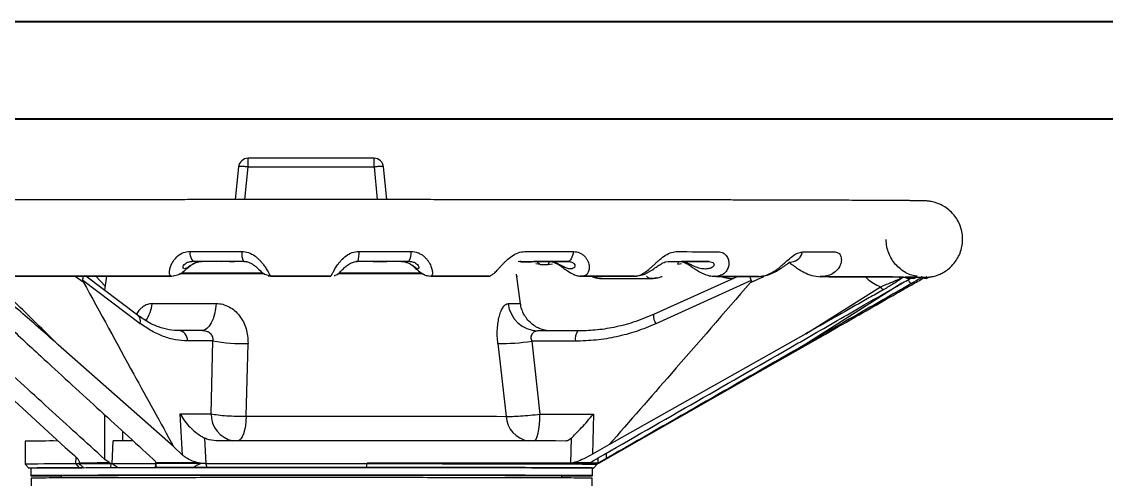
# Model space of a CAD drawing. Header units: millimetres. Extents: x 2085 to 4229, y 754 to 2271.
# Drawn here: x 3532.5 to 3816.3, y 2150.9 to 2270.6 of the extents above; entities that cross this region are included whole.
import ezdxf

# ---------------------------------------------------------------- set-up
doc = ezdxf.new("R2010")
doc.units = ezdxf.units.MM
doc.layers.add('AM_BOR', color=7, linetype='Continuous', lineweight=50)
doc.layers.add('粗实线', color=7, linetype='Continuous', lineweight=40)

# ---------------------------------------------------------------- blocks, each defined once
blk = doc.blocks.new('rA3')
at = {"layer": '粗实线'}
for p, q in [((753.384, 421.26), (333.384, 421.26)), ((748.384, 416.26), (358.384, 416.26))]:
    blk.add_line(p, q, dxfattribs=at)

msp = doc.modelspace()

# ---------------------------------------------------------------- linework, layer by layer
at = {"color": 7, "linetype": 'Continuous', "lineweight": 25}
for p, q in [((3591.767, 2232.576), (3591.767, 2234.832)), ((3624.742, 2234.832), (3591.767, 2234.832)), ((3624.742, 2232.576), (3624.742, 2234.832)), ((3589.28, 2232.591), (3588.388, 2224.014)), ((3590.876, 2224.014), (3591.767, 2232.576)), ((3591.767, 2232.576), (3624.742, 2232.576)), ((3624.742, 2232.576), (3625.564, 2224.014)), ((3628.052, 2224.014), (3627.23, 2232.571)), ((3577.272, 2207.887), (3590.518, 2207.891)), ((3577.272, 2207.887), (3579.651, 2207.863)), ((3584.716, 2207.709), (3583.478, 2207.86)), ((3586.989, 2207.71), (3588.23, 2207.861)), ((3619.569, 2207.775), (3620.345, 2207.87)), ((3620.521, 2207.892), (3619.982, 2207.868)), ((3620.345, 2207.87), (3620.521, 2207.892)), ((3620.521, 2207.892), (3633.828, 2207.889)), ((3624.531, 2207.711), (3623.286, 2207.863)), ((3626.815, 2207.71), (3624.531, 2207.711)), ((3626.815, 2207.71), (3628.059, 2207.861)), ((3633.828, 2207.889), (3631.831, 2207.865)), ((3663.246, 2207.691), (3662.39, 2207.803)), ((3663.246, 2207.691), (3662.898, 2207.989)), ((3662.944, 2207.873), (3675.405, 2207.862)), ((3665.386, 2207.689), (3663.246, 2207.691)), ((3665.386, 2207.689), (3666.547, 2207.839)), ((3668.152, 2207.092), (3667.025, 2207.237)), ((3667.272, 2207.839), (3668.152, 2207.092)), ((3668.152, 2207.092), (3670.269, 2207.094)), ((3670.269, 2207.094), (3670.742, 2207.825)), ((3670.269, 2207.094), (3671.391, 2207.241)), ((3675.405, 2207.862), (3670.619, 2207.841)), ((3700.861, 2207.721), (3701.649, 2207.831)), ((3701.649, 2207.831), (3712.415, 2207.814)), ((3704.254, 2207.138), (3704.493, 2207.796)), ((3704.254, 2207.138), (3705.21, 2207.285)), ((3712.415, 2207.814), (3705.166, 2207.796)), ((3733.367, 2207.662), (3733.999, 2207.769)), ((3546.506, 2203.99), (3548.642, 2202.506)), ((3548.504, 2202.976), (3563.515, 2191.646)), ((3562.859, 2193.791), (3549.344, 2203.993)), ((3554.372, 2201.369), (3551.953, 2203.995)), ((3554.741, 2203.997), (3554.223, 2200.31)), ((3571.602, 2204.04), (3572.282, 2204.094)), ((3571.637, 2204.027), (3572.282, 2204.094)), ((3571.71, 2204.049), (3571.637, 2204.027)), ((3597.04, 2204.102), (3597.41, 2204.071)), ((3597.758, 2204.031), (3597.04, 2204.102)), ((3597.351, 2204.159), (3597.495, 2204.116)), ((3638.945, 2204.096), (3639.684, 2204.031)), ((3639.203, 2204.073), (3639.593, 2204.01)), ((3639.649, 2204.02), (3639.603, 2204.038)), ((3654.84, 2204.01), (3655.047, 2204.031)), ((3663.053, 2196.764), (3661.963, 2204.522)), ((3662.056, 2203.86), (3662.269, 2203.996)), ((3678.732, 2204.067), (3679.454, 2203.997)), ((3679.36, 2203.987), (3678.732, 2204.067)), ((3679.36, 2203.987), (3679.191, 2204.023)), ((3679.695, 2203.986), (3679.36, 2203.987)), ((3684.367, 2203.379), (3683.774, 2203.454)), ((3683.774, 2203.454), (3684.129, 2203.454)), ((3684.164, 2203.418), (3683.774, 2203.454)), ((3693.033, 2203.969), (3693.184, 2203.986)), ((3695.889, 2203.393), (3697.777, 2203.395)), ((3697.552, 2203.388), (3697.886, 2203.45)), ((3697.777, 2203.395), (3698.477, 2203.473)), ((3719.899, 2203.919), (3697.807, 2193.948)), ((3698.477, 2203.473), (3697.903, 2203.406)), ((3698.605, 2203.583), (3698.183, 2203.476)), ((3723.441, 2202.828), (3698.417, 2191.532)), ((3713.704, 2204.017), (3714.35, 2203.943)), ((3718.386, 2203.428), (3718.813, 2203.429)), ((3723.239, 2202.358), (3726.713, 2203.904)), ((3741.495, 2203.95), (3742.013, 2203.873)), ((3743.364, 2203.944), (3741.495, 2203.95)), ((3764.632, 2203.846), (3764.185, 2203.495)), ((3764.185, 2203.495), (3766.049, 2203.478)), ((3764.632, 2203.846), (3766.671, 2203.828)), ((3765.911, 2203.479), (3764.781, 2203.224)), ((3766.671, 2203.828), (3766.049, 2203.478)), ((3766.049, 2203.478), (3766.091, 2203.527)), ((3766.701, 2203.657), (3766.083, 2203.518)), ((3766.103, 2203.505), (3766.67, 2203.82)), ((3768.149, 2203.791), (3767.951, 2203.822)), ((3769.347, 2203.789), (3768.825, 2203.438)), ((3768.825, 2203.438), (3769.351, 2203.421)), ((3769.347, 2203.789), (3769.921, 2203.77)), ((3769.921, 2203.77), (3769.351, 2203.421)), ((3737.687, 2188.935), (3757.213, 2201.232)), ((3762.819, 2202.142), (3737.711, 2186.233)), ((3579.658, 2189.774), (3573.544, 2189.793)), ((3580.262, 2189.755), (3580.256, 2189.721)), ((3580.284, 2189.89), (3580.268, 2189.791)), ((3667.139, 2189.649), (3666.202, 2189.819)), ((3667.528, 2189.699), (3667.147, 2189.6)), ((3678.035, 2189.704), (3667.524, 2189.699)), ((3737.687, 2188.935), (3686.161, 2159.862)), ((3724.508, 2178.482), (3742.808, 2188.858)), ((3515.346, 2185.456), (3543.925, 2159.199)), ((3572.279, 2159.412), (3542.097, 2186.031)), ((3582.557, 2187.06), (3575.911, 2187.08)), ((3582.119, 2167.986), (3582.557, 2187.06)), ((3591.285, 2167.389), (3591.765, 2186.403)), ((3657.12, 2186.348), (3659.277, 2167.332)), ((3677.417, 2186.994), (3665.988, 2186.989)), ((3665.988, 2186.989), (3668.129, 2167.913)), ((3683.499, 2155.112), (3724.53, 2178.444)), ((3554.269, 2156.081), (3554.238, 2167.742)), ((3573.986, 2168.011), (3582.119, 2167.986)), ((3574.607, 2157.223), (3573.986, 2168.011)), ((3668.129, 2167.913), (3682.119, 2167.92)), ((3682.119, 2167.92), (3681.843, 2157.408)), ((3559.014, 2160.93), (3559.005, 2163.382)), ((3533.389, 2160.813), (3533.389, 2154.813)), ((3556.206, 2154.928), (3556.443, 2160.929)), ((3580.346, 2161.672), (3580.709, 2154.962)), ((3676.183, 2155.114), (3676.344, 2161.591)), ((3686.161, 2159.862), (3681.843, 2157.408)), ((3543.925, 2159.199), (3546.368, 2157.089)), ((3574.607, 2157.223), (3572.279, 2159.412)), ((3685.535, 2156.32), (3685.581, 2157.748)), ((3533.389, 2154.813), (3534.389, 2153.813)), ((3546.707, 2154.904), (3546.765, 2156.646)), ((3546.707, 2154.904), (3547.529, 2153.903)), ((3547.486, 2155.011), (3547.484, 2154.932)), ((3547.598, 2155.21), (3547.486, 2155.011)), ((3555.445, 2155.229), (3554.269, 2156.081)), ((3555.445, 2155.229), (3555.808, 2155.032)), ((3555.808, 2155.032), (3555.771, 2153.928)), ((3567.589, 2155.249), (3567.645, 2155.052)), ((3567.689, 2153.948), (3567.645, 2155.052)), ((3579.291, 2155.064), (3578.36, 2155.261)), ((3579.296, 2154.979), (3579.291, 2155.064)), ((3580.709, 2154.962), (3579.296, 2154.979)), ((3581.078, 2153.96), (3580.709, 2154.962)), ((3622.711, 2153.968), (3622.907, 2154.97)), ((3622.907, 2154.97), (3622.907, 2155.073)), ((3676.741, 2155.179), (3676.183, 2155.114)), ((3681.222, 2155.152), (3681.135, 2155.092)), ((3682.14, 2153.812), (3683.14, 2154.812)), ((3683.14, 2154.915), (3683.499, 2155.112)), ((3683.14, 2154.812), (3683.14, 2154.915)), ((3683.289, 2156.434), (3683.293, 2155.061)), ((3683.404, 2155.12), (3683.293, 2155.061)), ((3534.889, 2153.813), (3534.889, 2151.813)), ((3542.889, 2151.825), (3542.889, 2151.224)), ((3547.529, 2153.903), (3548.384, 2153.907)), ((3548.547, 2153.91), (3548.585, 2153.911)), ((3567.705, 2153.797), (3567.699, 2153.935)), ((3673.889, 2151.224), (3673.889, 2151.824)), ((3681.889, 2151.812), (3681.889, 2153.812)), ((3534.989, 2151.154), (3534.468, 2111.318)), ((3682.16, 2122.789), (3681.789, 2151.154))]:
    msp.add_line(p, q, dxfattribs=at)
at = {"color": 7, "linetype": 'Continuous', "lineweight": 25, "flags": 128}
for points in [[(3576.571, 2210.471), (3578.254, 2210.472), (3579.941, 2210.472), (3581.63, 2210.473), (3583.323, 2210.473), (3585.017, 2210.474), (3586.715, 2210.474), (3588.414, 2210.475), (3590.115, 2210.475)], [(3620.795, 2210.476), (3622.502, 2210.476), (3624.207, 2210.475), (3625.911, 2210.475), (3627.613, 2210.475), (3629.314, 2210.474), (3631.012, 2210.474), (3632.708, 2210.473), (3634.401, 2210.473)], [(3664.173, 2210.457), (3665.787, 2210.455), (3667.396, 2210.454), (3668.998, 2210.453), (3670.594, 2210.452), (3672.184, 2210.45), (3673.768, 2210.449), (3675.344, 2210.447), (3676.914, 2210.446)], [(3676.914, 2210.446), (3676.811, 2209.9), (3676.675, 2209.398), (3676.511, 2208.953), (3676.321, 2208.573), (3676.111, 2208.268), (3675.885, 2208.045), (3675.647, 2207.909), (3675.405, 2207.862)], [(3703.75, 2210.414), (3705.161, 2210.412), (3706.563, 2210.41), (3707.955, 2210.408), (3709.336, 2210.405), (3710.707, 2210.403), (3712.068, 2210.401), (3713.418, 2210.399), (3714.758, 2210.396)], [(3736.828, 2210.351), (3737.941, 2210.348), (3739.04, 2210.345), (3740.126, 2210.342), (3741.199, 2210.339), (3742.258, 2210.337), (3743.303, 2210.334), (3744.335, 2210.331), (3745.353, 2210.328)], [(3588.23, 2207.861), (3587.634, 2207.861), (3587.039, 2207.861), (3586.445, 2207.861), (3585.851, 2207.861), (3585.257, 2207.861), (3584.663, 2207.86), (3584.07, 2207.86), (3583.478, 2207.86)], [(3628.059, 2207.861), (3627.463, 2207.862), (3626.867, 2207.862), (3626.271, 2207.862), (3625.675, 2207.862), (3625.078, 2207.862), (3624.481, 2207.862), (3623.883, 2207.862), (3623.286, 2207.863)], [(3595.94, 2204.633), (3595.121, 2204.633), (3590.934, 2204.63), (3586.864, 2204.627), (3582.937, 2204.623), (3579.179, 2204.618), (3575.616, 2204.613), (3573.787, 2204.61)], [(3637.549, 2204.618), (3637.107, 2204.619), (3633.325, 2204.623), (3629.377, 2204.627), (3625.289, 2204.631), (3621.089, 2204.633), (3616.805, 2204.635), (3615.206, 2204.636)], [(3566.654, 2196.84), (3568.441, 2196.844), (3570.325, 2196.849), (3572.301, 2196.852), (3574.364, 2196.856), (3576.509, 2196.86), (3578.732, 2196.863), (3581.026, 2196.866), (3583.387, 2196.869)], [(3583.387, 2196.869), (3583.234, 2195.432), (3582.966, 2194.078), (3582.592, 2192.851), (3582.124, 2191.789), (3581.577, 2190.927), (3580.969, 2190.291), (3580.318, 2189.903), (3579.646, 2189.774)], [(3697.915, 2193.992), (3697.821, 2193.966), (3697.807, 2193.948)], [(3591.285, 2167.389), (3591.197, 2166.085), (3591.042, 2164.856), (3590.826, 2163.742), (3590.556, 2162.778), (3590.24, 2161.995), (3589.889, 2161.418), (3589.513, 2161.065), (3589.287, 2160.968)], [(3591.285, 2167.389), (3595.772, 2167.392), (3600.337, 2167.393), (3604.952, 2167.394), (3609.589, 2167.394), (3614.218, 2167.394), (3618.811, 2167.392), (3623.339, 2167.39), (3627.774, 2167.387), (3632.088, 2167.384), (3636.255, 2167.379), (3640.249, 2167.374), (3644.045, 2167.369), (3647.619, 2167.362), (3650.949, 2167.355), (3654.015, 2167.348), (3656.797, 2167.34), (3659.277, 2167.332)], [(3666.673, 2160.913), (3666.826, 2161.013), (3667.117, 2161.405), (3667.387, 2162.045), (3667.627, 2162.91), (3667.827, 2163.97), (3667.98, 2165.186), (3668.083, 2166.516), (3668.129, 2167.913)], [(3561.587, 2160.938), (3560.351, 2160.936), (3559.021, 2160.934), (3557.718, 2160.931), (3556.443, 2160.929)], [(3674.89, 2160.886), (3672.243, 2160.896), (3669.27, 2160.906), (3665.987, 2160.915), (3662.409, 2160.924), (3658.556, 2160.931), (3654.446, 2160.939), (3650.101, 2160.946), (3645.543, 2160.952), (3640.796, 2160.957), (3635.882, 2160.962), (3630.829, 2160.965), (3625.661, 2160.969), (3620.404, 2160.971), (3615.087, 2160.972), (3609.735, 2160.973), (3604.376, 2160.973), (3599.038, 2160.972), (3593.747, 2160.97), (3588.531, 2160.967), (3583.417, 2160.964)], [(3547.486, 2155.011), (3548.437, 2155.014), (3549.414, 2155.017), (3550.418, 2155.019), (3551.446, 2155.022), (3552.5, 2155.024), (3553.579, 2155.027), (3554.681, 2155.029), (3555.808, 2155.032)], [(3547.598, 2155.21), (3548.501, 2155.212), (3549.426, 2155.215), (3550.375, 2155.217), (3551.346, 2155.22), (3552.339, 2155.222), (3553.353, 2155.224), (3554.389, 2155.227), (3555.445, 2155.229)], [(3567.653, 2154.947), (3566.128, 2154.945), (3564.628, 2154.943), (3563.154, 2154.941), (3561.707, 2154.938), (3560.288, 2154.936), (3558.897, 2154.933), (3557.536, 2154.931), (3556.206, 2154.928)], [(3567.589, 2155.249), (3568.883, 2155.251), (3570.194, 2155.253), (3571.519, 2155.254), (3572.86, 2155.256), (3574.215, 2155.257), (3575.584, 2155.259), (3576.966, 2155.26), (3578.36, 2155.261)], [(3567.645, 2155.052), (3569.04, 2155.053), (3570.454, 2155.055), (3571.886, 2155.057), (3573.335, 2155.059), (3574.801, 2155.06), (3576.283, 2155.062), (3577.78, 2155.063), (3579.291, 2155.064)], [(3580.709, 2154.962), (3585.766, 2154.966), (3590.94, 2154.969), (3596.203, 2154.971), (3601.528, 2154.972), (3606.889, 2154.973), (3612.258, 2154.973), (3617.606, 2154.972), (3622.907, 2154.97)], [(3622.907, 2155.073), (3628.013, 2155.071), (3633.02, 2155.067), (3637.906, 2155.063), (3642.646, 2155.058), (3647.216, 2155.053), (3651.596, 2155.046), (3655.762, 2155.04), (3659.696, 2155.032), (3663.377, 2155.024), (3666.787, 2155.016), (3669.911, 2155.007), (3672.733, 2154.997), (3675.239, 2154.987), (3677.417, 2154.977), (3679.255, 2154.966), (3680.746, 2154.956), (3681.286, 2154.951)], [(3622.907, 2154.97), (3628.013, 2154.967), (3633.02, 2154.964), (3637.906, 2154.96), (3642.646, 2154.955), (3647.216, 2154.949), (3651.596, 2154.943), (3655.762, 2154.936), (3659.696, 2154.929), (3663.377, 2154.921), (3666.787, 2154.912), (3669.911, 2154.903), (3672.733, 2154.894), (3675.239, 2154.884), (3677.417, 2154.874), (3679.255, 2154.863), (3680.746, 2154.852), (3681.882, 2154.841), (3682.658, 2154.83), (3683.069, 2154.819), (3683.14, 2154.812)], [(3534.889, 2153.795), (3534.856, 2153.795), (3534.45, 2153.807), (3534.425, 2153.818), (3534.78, 2153.829), (3535.515, 2153.84), (3536.624, 2153.852), (3538.102, 2153.862), (3539.942, 2153.873), (3542.135, 2153.883), (3544.668, 2153.893), (3547.529, 2153.903)], [(3673.889, 2151.741), (3674.05, 2151.742), (3676.172, 2151.751), (3677.972, 2151.762), (3679.439, 2151.772), (3680.568, 2151.783), (3681.353, 2151.793), (3681.791, 2151.804), (3681.878, 2151.815), (3681.616, 2151.826), (3681.004, 2151.837), (3680.046, 2151.847), (3678.747, 2151.858), (3677.113, 2151.868), (3675.151, 2151.878), (3672.871, 2151.888), (3670.284, 2151.897), (3667.401, 2151.906), (3664.238, 2151.914), (3660.808, 2151.922), (3657.129, 2151.93), (3653.217, 2151.937), (3649.092, 2151.943), (3644.772, 2151.949), (3640.28, 2151.954), (3635.635, 2151.958), (3630.86, 2151.962), (3625.979, 2151.965), (3621.013, 2151.967), (3615.988, 2151.969), (3610.926, 2151.97), (3605.852, 2151.97), (3600.79, 2151.969), (3595.765, 2151.967), (3590.799, 2151.965), (3585.918, 2151.962), (3581.143, 2151.959), (3576.499, 2151.954), (3572.006, 2151.949), (3567.687, 2151.944), (3563.561, 2151.937), (3559.65, 2151.93), (3555.97, 2151.923), (3552.541, 2151.915), (3549.377, 2151.907), (3546.495, 2151.898), (3543.907, 2151.888), (3541.627, 2151.879), (3539.665, 2151.869), (3538.031, 2151.858), (3536.732, 2151.848), (3535.774, 2151.837), (3535.163, 2151.827), (3534.9, 2151.816), (3534.988, 2151.805), (3535.425, 2151.794), (3536.21, 2151.783), (3537.339, 2151.773), (3538.807, 2151.762), (3540.606, 2151.752), (3542.728, 2151.742), (3542.889, 2151.742)], [(3542.889, 2151.801), (3542.683, 2151.808), (3542.683, 2151.818), (3543.034, 2151.828), (3543.733, 2151.838), (3544.777, 2151.849), (3546.161, 2151.858), (3547.876, 2151.868), (3549.915, 2151.877), (3552.265, 2151.886), (3554.915, 2151.895), (3557.851, 2151.903), (3561.056, 2151.91), (3564.513, 2151.918), (3568.205, 2151.924), (3572.11, 2151.93), (3576.21, 2151.935), (3580.481, 2151.94), (3584.901, 2151.944), (3589.447, 2151.947), (3594.093, 2151.95), (3598.816, 2151.952), (3603.59, 2151.953), (3608.389, 2151.953), (3613.189, 2151.953), (3617.962, 2151.952), (3622.685, 2151.95), (3627.332, 2151.947), (3631.877, 2151.944), (3636.297, 2151.94), (3640.568, 2151.935), (3644.668, 2151.93), (3648.574, 2151.924), (3652.265, 2151.917), (3655.723, 2151.91), (3658.928, 2151.902), (3661.863, 2151.894), (3664.513, 2151.886), (3666.863, 2151.877), (3668.902, 2151.867), (3670.618, 2151.858), (3672.001, 2151.848), (3673.045, 2151.838), (3673.745, 2151.828), (3674.095, 2151.817), (3674.095, 2151.807), (3673.889, 2151.8)], [(3548.585, 2153.911), (3549.419, 2153.913), (3550.272, 2153.916), (3551.144, 2153.918), (3552.034, 2153.92), (3552.942, 2153.922), (3553.867, 2153.924), (3554.81, 2153.926), (3555.771, 2153.928)], [(3557.657, 2153.928), (3558.793, 2153.93), (3559.951, 2153.932), (3561.13, 2153.935), (3562.329, 2153.937), (3563.549, 2153.939), (3564.788, 2153.941), (3566.046, 2153.943), (3567.322, 2153.944)], [(3681.889, 2153.812), (3681.878, 2153.815), (3681.616, 2153.826), (3681.004, 2153.837), (3680.046, 2153.847), (3678.747, 2153.858), (3677.113, 2153.868), (3675.151, 2153.878), (3672.871, 2153.888), (3670.284, 2153.897), (3667.401, 2153.906), (3664.238, 2153.914), (3660.808, 2153.922), (3657.129, 2153.93), (3653.217, 2153.937), (3649.092, 2153.943), (3644.772, 2153.949), (3640.28, 2153.954), (3635.635, 2153.958), (3630.86, 2153.962), (3625.979, 2153.965), (3621.013, 2153.967), (3615.988, 2153.969), (3610.926, 2153.97), (3605.852, 2153.97), (3600.79, 2153.969), (3595.765, 2153.967), (3590.799, 2153.965), (3585.918, 2153.962), (3581.143, 2153.959), (3576.499, 2153.954), (3572.006, 2153.949), (3567.687, 2153.944), (3567.435, 2153.943)], [(3567.689, 2153.948), (3568.855, 2153.95), (3570.034, 2153.951), (3571.227, 2153.953), (3572.431, 2153.954), (3573.647, 2153.955), (3574.875, 2153.957), (3576.114, 2153.958), (3577.363, 2153.959)], [(3581.078, 2153.96), (3586.068, 2153.964), (3591.172, 2153.967), (3596.365, 2153.969), (3601.619, 2153.97), (3606.908, 2153.971), (3612.204, 2153.971), (3617.481, 2153.97), (3622.711, 2153.968)], [(3622.711, 2153.968), (3627.749, 2153.965), (3632.69, 2153.962), (3637.51, 2153.958), (3642.186, 2153.953), (3646.696, 2153.947), (3651.017, 2153.941), (3655.128, 2153.935), (3659.009, 2153.927), (3662.64, 2153.919), (3666.006, 2153.911), (3669.088, 2153.902), (3671.872, 2153.893), (3674.344, 2153.883), (3676.493, 2153.873), (3678.307, 2153.862), (3679.778, 2153.852), (3680.899, 2153.841), (3681.664, 2153.83), (3682.07, 2153.819), (3682.114, 2153.808), (3681.889, 2153.799)]]:
    msp.add_lwpolyline(points, dxfattribs=at)
at = {"color": 7, "linetype": 'Continuous', "lineweight": 25}
for centre, radius, start, end in [((3591.767, 2232.332), 2.5, 89.99963, 174.0622), ((3624.742, 2232.332), 2.5, 5.48335, 89.99975), ((3580.097, 2210.04), 3.552, 173.03617, 217.31461), ((3595.556, 2209.999), 5.461, 174.99942, 202.70803), ((3613.054, 2209.988), 7.756, 344.31989, 3.60709), ((3630.331, 2210.02), 4.095, 328.64341, 6.35188), ((3733.686, 2210.954), 3.2, 275.6221, 349.13259), ((3776.117, 2210.398), 13.797, 211.76479, 217.59759), ((3771.312, 2209.995), 16.6, 211.86232, 215.57834), ((3557.297, 2197.712), 9.398, 325.32743, 354.67802), ((3660.383, 2110.423), 86.382, 88.22863, 90.36633), ((3667.726, 2197.635), 7.939, 186.01237, 268.57478), ((3703.02, 2193.979), 5.213, 180.34227, 207.99964), ((3561.551, 2192.219), 2.046, 343.7516, 50.24879), ((3573.28, 2187.173), 2.633, 357.9869, 84.42865), ((3680.964, 2187.609), 3.6, 144.41671, 189.84152), ((3590.266, 2230.31), 43.932, 259.89257, 271.95432), ((3657.085, 2248.516), 62.168, 270.03279, 278.23411), ((3589.043, 2167.783), 6.927, 178.32202, 259.40651), ((3666.219, 2167.779), 6.956, 183.69146, 260.57483), ((3540.463, 1838.88), 322.01, 89.73693, 91.25872), ((3545.184, 1404.28), 750.625, 89.883813, 90.900378), ((3671.34, 906.636), 1248.554, 89.54649, 89.75213), ((3683.433, 2154.91), 0.212, 71.75911, 97.754), ((3546.524, 1425.183), 728.723, 89.855991, 90.91481)]:
    msp.add_arc(centre, radius, start, end, dxfattribs=at)
for points in [[(3591.767, 2232.576), (3591.443, 2232.606), (3590.795, 2232.665), (3589.977, 2232.694), (3589.401, 2232.673), (3589.32, 2232.618), (3589.28, 2232.591)], [(3627.23, 2232.571), (3627.19, 2232.599), (3627.111, 2232.655), (3626.534, 2232.68), (3625.714, 2232.658), (3625.066, 2232.603), (3624.742, 2232.576)]]:
    msp.add_open_spline(points, degree=3, dxfattribs=at)
for points, knots in [([(3608.39, 2224.016), (3605.991, 2224.016), (3602.61, 2224.016), (3597.607, 2224.016), (3593.316, 2224.015), (3588.211, 2224.014), (3582.869, 2224.012), (3577.304, 2224.01), (3571.601, 2224.008), (3565.816, 2224.004), (3559.991, 2224.001), (3554.161, 2223.997), (3548.354, 2223.992), (3542.595, 2223.987), (3536.904, 2223.981), (3531.299, 2223.975), (3525.799, 2223.968), (3520.417, 2223.961), (3515.168, 2223.953), (3510.064, 2223.945), (3505.117, 2223.937), (3500.337, 2223.928), (3495.734, 2223.918), (3491.317, 2223.909), (3487.095, 2223.899), (3483.075, 2223.888), (3479.264, 2223.878), (3475.666, 2223.867), (3472.288, 2223.856), (3469.134, 2223.845), (3466.205, 2223.833), (3463.506, 2223.822), (3461.038, 2223.81), (3458.798, 2223.798), (3456.793, 2223.786), (3455.068, 2223.775), (3454.105, 2223.768), (3453.659, 2223.765)], [0, 0, 0, 0, 0.0344071, 0.0485109, 0.0718894, 0.0961605, 0.1221805, 0.149305, 0.1772714, 0.2058697, 0.2349502, 0.2644009, 0.2941371, 0.3240924, 0.3542143, 0.3844599, 0.4147936, 0.445185, 0.4756078, 0.5060385, 0.5364555, 0.5668389, 0.5971695, 0.6274283, 0.6575964, 0.6876542, 0.7175815, 0.7473561, 0.7769545, 0.8063502, 0.8355137, 0.8644114, 0.8930048, 0.921249, 0.9490912, 0.9764687, 1, 1, 1, 1]), ([(3769.863, 2203.735), (3769.918, 2203.741), (3770.059, 2203.756), (3770.441, 2203.813), (3771.009, 2203.926), (3771.73, 2204.119), (3772.643, 2204.446), (3773.769, 2204.993), (3775.026, 2205.841), (3776.254, 2207.003), (3777.305, 2208.419), (3778.098, 2210.014), (3778.598, 2211.728), (3778.786, 2213.504), (3778.658, 2215.286), (3778.215, 2217.017), (3777.473, 2218.643), (3776.456, 2220.111), (3775.196, 2221.375), (3773.831, 2222.327), (3772.572, 2222.934), (3771.576, 2223.275), (3770.818, 2223.462), (3770.236, 2223.566), (3769.792, 2223.622), (3769.424, 2223.656), (3769.01, 2223.681), (3768.62, 2223.694), (3768.031, 2223.708), (3767.246, 2223.721), (3766.313, 2223.733), (3765.127, 2223.746), (3763.743, 2223.758), (3762.08, 2223.771), (3760.146, 2223.784), (3757.943, 2223.797), (3755.477, 2223.81), (3752.751, 2223.822), (3749.771, 2223.835), (3746.542, 2223.847), (3743.07, 2223.859), (3739.362, 2223.871), (3735.423, 2223.882), (3731.262, 2223.893), (3726.885, 2223.904), (3722.301, 2223.914), (3717.518, 2223.924), (3712.544, 2223.934), (3707.389, 2223.943), (3702.062, 2223.951), (3696.574, 2223.96), (3690.935, 2223.967), (3685.156, 2223.974), (3679.249, 2223.981), (3673.225, 2223.987), (3667.1, 2223.992), (3660.888, 2223.997), (3654.608, 2224.002), (3648.284, 2224.005), (3641.95, 2224.009), (3635.674, 2224.011), (3629.623, 2224.013), (3624.178, 2224.015), (3619.402, 2224.016), (3614.273, 2224.016), (3610.637, 2224.016), (3608.39, 2224.016)], [0, 0, 0, 0, 0.0017465, 0.0044658, 0.0070078, 0.0098268, 0.0132699, 0.01777, 0.0233681, 0.0295284, 0.0358372, 0.0421771, 0.0485239, 0.0548725, 0.0612218, 0.0675716, 0.0739223, 0.080274, 0.0866264, 0.0929737, 0.0980915, 0.1017275, 0.1047111, 0.1075398, 0.110673, 0.1150505, 0.1222946, 0.1411051, 0.1636746, 0.1818588, 0.204115, 0.2240384, 0.2453355, 0.2673737, 0.2899055, 0.3127692, 0.3358643, 0.359126, 0.3825109, 0.405989, 0.4295389, 0.4531449, 0.4767954, 0.5004811, 0.5241948, 0.5479305, 0.5716831, 0.5954484, 0.619222, 0.6430003, 0.666779, 0.690554, 0.7143201, 0.7380713, 0.7617997, 0.7854945, 0.8091398, 0.8327115, 0.8561692, 0.8794397, 0.9023738, 0.9246109, 0.9449865, 0.9610624, 0.975932, 1, 1, 1, 1]), ([(3766.853, 2203.997), (3766.378, 2204.051), (3764.763, 2204.234), (3762.328, 2205.763), (3760.024, 2208.337), (3758.878, 2211.166), (3758.764, 2212.975), (3758.723, 2213.633)], [0, 0, 0, 0, 0.1056169, 0.3587267, 0.6111527, 0.8584905, 1, 1, 1, 1]), ([(3571.602, 2204.04), (3571.495, 2204.124), (3571.289, 2204.287), (3571.172, 2204.947), (3571.239, 2205.704), (3571.432, 2206.418), (3571.643, 2206.978), (3571.933, 2207.562), (3572.447, 2208.368), (3573.327, 2209.332), (3574.785, 2210.269), (3575.976, 2210.404), (3576.571, 2210.471)], [0, 0, 0, 0, 0.1282409, 0.2497124, 0.3801337, 0.4411768, 0.4997209, 0.5635671, 0.6246009, 0.7496437, 0.8749995, 1, 1, 1, 1]), ([(3590.115, 2210.475), (3590.725, 2210.408), (3591.947, 2210.275), (3593.285, 2209.492), (3594.201, 2208.761), (3594.807, 2208.17), (3595.347, 2207.559), (3595.955, 2206.777), (3596.45, 2206.036), (3596.849, 2205.391), (3597.186, 2204.829), (3597.515, 2204.282), (3597.663, 2204.125), (3597.739, 2204.044)], [0, 0, 0, 0, 0.1245194, 0.2495841, 0.3108218, 0.3749069, 0.4359753, 0.4998788, 0.6193777, 0.6832429, 0.7501183, 0.8717113, 1, 1, 1, 1]), ([(3613.45, 2204.042), (3613.504, 2204.121), (3613.609, 2204.274), (3613.942, 2204.925), (3614.348, 2205.681), (3614.783, 2206.395), (3615.158, 2206.956), (3615.596, 2207.543), (3616.288, 2208.355), (3617.345, 2209.326), (3618.949, 2210.272), (3620.18, 2210.408), (3620.795, 2210.476)], [0, 0, 0, 0, 0.1281513, 0.2496843, 0.3801441, 0.4411883, 0.4997197, 0.5635694, 0.6245897, 0.7496425, 0.8750065, 1, 1, 1, 1]), ([(3634.401, 2210.473), (3635.005, 2210.407), (3635.907, 2210.31), (3636.952, 2209.783), (3637.645, 2209.301), (3638.248, 2208.737), (3638.744, 2208.143), (3639.152, 2207.527), (3639.563, 2206.742), (3639.823, 2205.999), (3639.955, 2205.354), (3640.005, 2204.795), (3639.948, 2204.255), (3639.774, 2204.107), (3639.684, 2204.031)], [0, 0, 0, 0, 0.1244726, 0.1859089, 0.2498878, 0.3111053, 0.3751889, 0.4362181, 0.5000981, 0.6195311, 0.6833816, 0.7502528, 0.8718565, 1, 1, 1, 1]), ([(3654.909, 2204.021), (3655.121, 2204.095), (3655.534, 2204.239), (3656.304, 2204.881), (3657.029, 2205.634), (3657.682, 2206.349), (3658.199, 2206.912), (3658.758, 2207.501), (3659.585, 2208.317), (3660.751, 2209.296), (3662.394, 2210.251), (3663.581, 2210.388), (3664.173, 2210.457)], [0, 0, 0, 0, 0.1280635, 0.2496605, 0.3801541, 0.4411983, 0.4997165, 0.5635714, 0.6245804, 0.7496419, 0.8750131, 1, 1, 1, 1]), ([(3676.914, 2210.446), (3677.47, 2210.379), (3678.299, 2210.28), (3679.206, 2209.747), (3679.782, 2209.26), (3680.253, 2208.692), (3680.602, 2208.093), (3680.847, 2207.474), (3681.029, 2206.685), (3681.031, 2205.941), (3680.882, 2205.297), (3680.637, 2204.741), (3680.192, 2204.207), (3679.704, 2204.068), (3679.454, 2203.997)], [0, 0, 0, 0, 0.12447781, 0.18589566, 0.24987596, 0.31109782, 0.37520407, 0.4362225, 0.50010716, 0.61952435, 0.68338488, 0.75027631, 0.87194143, 1, 1, 1, 1]), ([(3693.159, 2203.979), (3693.517, 2204.049), (3694.216, 2204.184), (3695.378, 2204.818), (3696.379, 2205.568), (3697.211, 2206.283), (3697.838, 2206.847), (3698.483, 2207.439), (3699.392, 2208.258), (3700.59, 2209.243), (3702.161, 2210.207), (3703.221, 2210.345), (3703.75, 2210.414)], [0, 0, 0, 0, 0.12798414, 0.24964221, 0.38016298, 0.44120626, 0.49971221, 0.56357312, 0.62457328, 0.74964181, 0.87501882, 1, 1, 1, 1]), ([(3714.758, 2210.396), (3715.226, 2210.329), (3715.924, 2210.229), (3716.629, 2209.69), (3717.047, 2209.2), (3717.35, 2208.627), (3717.527, 2208.025), (3717.59, 2207.402), (3717.528, 2206.61), (3717.269, 2205.865), (3716.848, 2205.222), (3716.322, 2204.669), (3715.515, 2204.141), (3714.745, 2204.01), (3714.35, 2203.944)], [0, 0, 0, 0, 0.124482, 0.1858845, 0.2498661, 0.3110911, 0.3752157, 0.4362261, 0.5001158, 0.6195186, 0.6833865, 0.7502937, 0.8720137, 1, 1, 1, 1]), ([(3725.61, 2203.919), (3726.092, 2203.985), (3727.032, 2204.112), (3728.513, 2204.74), (3729.727, 2205.487), (3730.684, 2206.202), (3731.38, 2206.767), (3732.07, 2207.36), (3733.002, 2208.183), (3734.151, 2209.173), (3735.542, 2210.143), (3736.4, 2210.282), (3736.828, 2210.351)], [0, 0, 0, 0, 0.1279194, 0.2496295, 0.3801702, 0.4412122, 0.4997079, 0.5635745, 0.6245684, 0.7496421, 0.8750234, 1, 1, 1, 1]), ([(3745.353, 2210.328), (3745.699, 2210.257), (3746.391, 2210.114), (3746.96, 2209.139), (3747.064, 2207.94), (3746.702, 2206.706), (3745.942, 2205.576), (3744.861, 2204.688), (3743.524, 2204.062), (3742.525, 2203.937), (3742.012, 2203.873)], [0, 0, 0, 0, 0.12462724, 0.24971044, 0.37492504, 0.49974572, 0.61927373, 0.75001975, 0.87192117, 1, 1, 1, 1]), ([(3572.121, 2204.094), (3572.65, 2204.175), (3573.791, 2204.35), (3574.887, 2205.217), (3575.8, 2206.014), (3576.578, 2206.687), (3577.428, 2207.246), (3578.149, 2207.592), (3578.919, 2207.825), (3579.425, 2207.85), (3579.687, 2207.863)], [0, 0, 0, 0, 0.1857217, 0.4006953, 0.525066, 0.6801172, 0.7583564, 0.8357456, 0.9152422, 1, 1, 1, 1]), ([(3579.651, 2207.863), (3579.325, 2207.84), (3578.673, 2207.793), (3577.743, 2207.439), (3576.97, 2206.997), (3576.202, 2206.463), (3575.582, 2206.04), (3575.077, 2205.889), (3574.751, 2206.051), (3574.698, 2206.48), (3575.003, 2207.013), (3575.518, 2207.456), (3576.309, 2207.815), (3576.951, 2207.863), (3577.272, 2207.887)], [0, 0, 0, 0, 0.0625989, 0.1249043, 0.1872263, 0.2496807, 0.3746119, 0.4998044, 0.6249986, 0.7497987, 0.8151711, 0.8749227, 0.9374287, 1, 1, 1, 1]), ([(3583.478, 2207.86), (3582.787, 2207.86), (3581.407, 2207.861), (3580.236, 2207.862), (3579.651, 2207.863)], [0, 0, 0, 0, 0.500015, 1, 1, 1, 1]), ([(3590.725, 2207.865), (3590.499, 2207.865), (3589.815, 2207.863), (3588.865, 2207.862), (3588.23, 2207.861)], [0, 0, 0, 0, 0.33151063, 1, 1, 1, 1]), ([(3590.518, 2207.891), (3590.853, 2207.878), (3591.28, 2207.862), (3591.654, 2207.713), (3591.735, 2207.681)], [0, 0, 0, 0, 0.78531963, 1, 1, 1, 1]), ([(3591.42, 2207.789), (3591.696, 2207.706), (3592.259, 2207.539), (3593.072, 2207.065), (3593.835, 2206.463), (3594.85, 2205.518), (3595.899, 2204.456), (3596.919, 2204.248), (3597.351, 2204.159)], [0, 0, 0, 0, 0.099024, 0.2022508, 0.3197532, 0.4562471, 0.7696172, 1, 1, 1, 1]), ([(3614.253, 2204.134), (3614.39, 2204.17), (3615.123, 2204.364), (3615.765, 2204.987), (3616.656, 2205.913), (3617.344, 2206.591), (3618, 2207.082), (3618.51, 2207.386), (3619.046, 2207.63), (3619.408, 2207.731), (3619.591, 2207.783)], [0, 0, 0, 0, 0.0714083, 0.3809344, 0.5556887, 0.7203323, 0.7949508, 0.8649836, 0.932048, 1, 1, 1, 1]), ([(3623.286, 2207.863), (3622.65, 2207.863), (3621.379, 2207.865), (3620.448, 2207.867), (3619.982, 2207.868)], [0, 0, 0, 0, 0.5000497, 1, 1, 1, 1]), ([(3631.831, 2207.865), (3631.259, 2207.864), (3630.116, 2207.862), (3628.745, 2207.862), (3628.059, 2207.861)], [0, 0, 0, 0, 0.4999263, 1, 1, 1, 1]), ([(3631.787, 2207.865), (3632.073, 2207.85), (3632.622, 2207.821), (3633.44, 2207.558), (3634.163, 2207.187), (3634.923, 2206.658), (3635.522, 2206.128), (3636.258, 2205.44), (3637.2, 2204.708), (3638.245, 2204.187), (3638.827, 2204.122), (3639.065, 2204.096)], [0, 0, 0, 0, 0.093408, 0.1791879, 0.26097, 0.3408111, 0.4814037, 0.5675837, 0.7643431, 0.9034002, 1, 1, 1, 1]), ([(3633.828, 2207.889), (3634.152, 2207.865), (3634.799, 2207.817), (3635.607, 2207.457), (3636.146, 2207.015), (3636.491, 2206.482), (3636.494, 2206.053), (3636.236, 2205.891), (3635.797, 2206.042), (3635.229, 2206.465), (3634.494, 2206.998), (3633.737, 2207.44), (3632.812, 2207.794), (3632.158, 2207.841), (3631.831, 2207.865)], [0, 0, 0, 0, 0.0625764, 0.1252848, 0.1848998, 0.2501233, 0.3749307, 0.5001323, 0.6253324, 0.7502715, 0.8127295, 0.8750555, 0.937394, 1, 1, 1, 1]), ([(3670.619, 2207.841), (3669.961, 2207.84), (3668.647, 2207.839), (3667.247, 2207.839), (3666.547, 2207.839)], [0, 0, 0, 0, 0.4999268, 1, 1, 1, 1]), ([(3675.405, 2207.862), (3675.701, 2207.838), (3676.295, 2207.79), (3676.954, 2207.43), (3677.29, 2206.987), (3677.322, 2206.454), (3676.906, 2206.026), (3676.153, 2205.864), (3675.234, 2206.015), (3674.296, 2206.439), (3673.338, 2206.973), (3672.484, 2207.415), (3671.546, 2207.769), (3670.928, 2207.817), (3670.619, 2207.841)], [0, 0, 0, 0, 0.0625764, 0.1252848, 0.1848997, 0.2501233, 0.3749307, 0.5001323, 0.6253324, 0.7502715, 0.8127295, 0.8750555, 0.937394, 1, 1, 1, 1]), ([(3671.337, 2207.749), (3671.569, 2207.681), (3672.033, 2207.546), (3672.791, 2207.147), (3673.699, 2206.558), (3674.534, 2205.934), (3675.606, 2205.173), (3676.716, 2204.528), (3678.04, 2204.064), (3678.815, 2204.01), (3679.231, 2203.981)], [0, 0, 0, 0, 0.0868567, 0.1736311, 0.259945, 0.4143185, 0.5098834, 0.7141667, 0.8464297, 1, 1, 1, 1]), ([(3693.334, 2204.053), (3693.879, 2204.116), (3695.231, 2204.274), (3696.941, 2205.27), (3698.458, 2206.3), (3699.345, 2206.903), (3699.945, 2207.266), (3700.445, 2207.543), (3700.71, 2207.66), (3700.885, 2207.737)], [0, 0, 0, 0, 0.2069628, 0.5134188, 0.657871, 0.7839565, 0.8407461, 0.8942908, 1, 1, 1, 1]), ([(3712.415, 2207.814), (3712.664, 2207.79), (3713.164, 2207.741), (3713.629, 2207.381), (3713.739, 2206.938), (3713.457, 2206.405), (3712.65, 2205.977), (3711.453, 2205.816), (3710.115, 2205.968), (3708.871, 2206.391), (3707.755, 2206.926), (3706.863, 2207.369), (3705.975, 2207.724), (3705.436, 2207.772), (3705.166, 2207.796)], [0, 0, 0, 0, 0.0625764, 0.1252848, 0.1848997, 0.2501233, 0.3749307, 0.5001323, 0.6253324, 0.7502715, 0.8127295, 0.8750555, 0.937394, 1, 1, 1, 1]), ([(3705.172, 2207.796), (3705.271, 2207.788), (3705.46, 2207.773), (3705.886, 2207.629), (3706.405, 2207.376), (3707.112, 2206.953), (3707.929, 2206.397), (3709.242, 2205.506), (3710.704, 2204.666), (3712.475, 2204.043), (3713.495, 2203.97), (3714.038, 2203.931)], [0, 0, 0, 0, 0.0777427, 0.1484194, 0.2140198, 0.2762986, 0.3839969, 0.4687636, 0.693002, 0.8364791, 1, 1, 1, 1]), ([(3726.335, 2204.054), (3726.649, 2204.084), (3727.516, 2204.167), (3729.128, 2204.818), (3730.602, 2205.663), (3731.778, 2206.456), (3732.394, 2206.877), (3732.865, 2207.196), (3733.167, 2207.406), (3733.353, 2207.56), (3733.363, 2207.635), (3733.368, 2207.674)], [0, 0, 0, 0, 0.1081936, 0.2986092, 0.5541821, 0.6356454, 0.7353857, 0.7943785, 0.8571682, 0.9253812, 1, 1, 1, 1]), ([(3733.315, 2207.549), (3733.365, 2207.519), (3733.528, 2207.421), (3734.029, 2207.084), (3734.794, 2206.532), (3735.886, 2205.771), (3737.386, 2204.888), (3739.363, 2204.06), (3740.839, 2203.933), (3741.64, 2203.863)], [0, 0, 0, 0, 0.0359342, 0.1176904, 0.2156757, 0.3473896, 0.5215507, 0.740469, 1, 1, 1, 1]), ([(3523.264, 2204.007), (3526.132, 2204.01), (3531.878, 2204.016), (3540.298, 2204.023), (3548.323, 2204.029), (3555.927, 2204.034), (3563.682, 2204.037), (3568.962, 2204.039), (3571.602, 2204.04)], [0, 0, 0, 0, 0.1905194, 0.3817787, 0.5355474, 0.689316, 0.844658, 1, 1, 1, 1]), ([(3571.637, 2204.027), (3568.401, 2204.026), (3561.917, 2204.023), (3553.035, 2204.019), (3544.936, 2204.013), (3537.596, 2204.008), (3530.394, 2204.001), (3525.746, 2203.996), (3523.422, 2203.994)], [0, 0, 0, 0, 0.191069, 0.3828813, 0.5363817, 0.689882, 0.844941, 1, 1, 1, 1]), ([(3524.042, 2203.965), (3524.976, 2203.967), (3527.788, 2203.97), (3532.633, 2203.976), (3538.552, 2203.983), (3544.592, 2203.989), (3550.731, 2203.994), (3556.952, 2203.999), (3563.243, 2204.003), (3568.194, 2204.006), (3571.063, 2204.007), (3571.798, 2204.007)], [0, 0, 0, 0, 0.0636959, 0.1918521, 0.3199247, 0.4478685, 0.5756211, 0.7030914, 0.8301371, 0.9565192, 1, 1, 1, 1]), ([(3548.642, 2202.506), (3548.618, 2202.552), (3548.569, 2202.646), (3548.519, 2202.776), (3548.499, 2202.883), (3548.498, 2202.94), (3548.503, 2202.968), (3548.504, 2202.976)], [0, 0, 0, 0, 0.33257121, 0.68796459, 0.83138137, 0.94978396, 1, 1, 1, 1]), ([(3548.504, 2202.976), (3548.554, 2203.305), (3548.608, 2203.665), (3548.527, 2203.965), (3548.52, 2203.992)], [0, 0, 0, 0, 0.911396, 1, 1, 1, 1]), ([(3548.642, 2202.506), (3553.041, 2194.444), (3560.897, 2180.047), (3568.801, 2165.717), (3572.279, 2159.412)], [0, 0, 0, 0, 0.5600002, 1, 1, 1, 1]), ([(3574.313, 2204.882), (3574.935, 2204.883), (3577.256, 2204.888), (3581.859, 2204.894), (3588.019, 2204.9), (3592.679, 2204.904), (3595.284, 2204.905), (3595.639, 2204.905)], [0, 0, 0, 0, 0.1039033, 0.3876622, 0.671421, 0.9551799, 1, 1, 1, 1]), ([(3597.739, 2204.044), (3600.353, 2204.044), (3605.587, 2204.043), (3610.827, 2204.042), (3613.45, 2204.042)], [0, 0, 0, 0, 0.4994046, 1, 1, 1, 1]), ([(3613.438, 2204.029), (3610.826, 2204.03), (3605.597, 2204.031), (3600.373, 2204.031), (3597.758, 2204.031)], [0, 0, 0, 0, 0.499406, 1, 1, 1, 1]), ([(3597.784, 2204.016), (3597.963, 2204.016), (3599.563, 2204.016), (3603.098, 2204.016), (3606.457, 2204.016), (3608.389, 2204.016)], [0, 0, 0, 0, 0.0506143, 0.4536054, 1, 1, 1, 1]), ([(3615.562, 2204.907), (3617.639, 2204.907), (3621.977, 2204.905), (3628.292, 2204.9), (3633.432, 2204.895), (3636.183, 2204.891), (3637.054, 2204.89)], [0, 0, 0, 0, 0.2717648, 0.5675031, 0.8632413, 1, 1, 1, 1]), ([(3639.551, 2204.01), (3641.404, 2204.009), (3645.208, 2204.007), (3650.269, 2204.004), (3653.45, 2204.002), (3654.724, 2204.001)], [0, 0, 0, 0, 0.3629631, 0.7448966, 1, 1, 1, 1]), ([(3654.84, 2204.01), (3652.334, 2204.012), (3647.317, 2204.015), (3642.207, 2204.018), (3639.649, 2204.02)], [0, 0, 0, 0, 0.4994071, 1, 1, 1, 1]), ([(3639.684, 2204.031), (3642.242, 2204.03), (3647.363, 2204.027), (3652.392, 2204.023), (3654.909, 2204.021)], [0, 0, 0, 0, 0.4994057, 1, 1, 1, 1]), ([(3679.454, 2203.997), (3681.782, 2203.994), (3686.443, 2203.989), (3690.919, 2203.983), (3693.159, 2203.979)], [0, 0, 0, 0, 0.4994067, 1, 1, 1, 1]), ([(3693.033, 2203.97), (3690.804, 2203.973), (3686.561, 2203.978), (3682.142, 2203.984), (3680.045, 2203.986)], [0, 0, 0, 0, 0.5254004, 1, 1, 1, 1]), ([(3681.71, 2203.978), (3681.869, 2203.893), (3682.656, 2203.475), (3683.519, 2203.417), (3684.206, 2203.371)], [0, 0, 0, 0, 0.2028461, 1, 1, 1, 1]), ([(3682.497, 2203.977), (3682.685, 2203.848), (3683.299, 2203.427), (3683.808, 2203.422), (3684.16, 2203.419)], [0, 0, 0, 0, 0.3060772, 1, 1, 1, 1]), ([(3684.158, 2203.371), (3684.591, 2203.372), (3686.9, 2203.374), (3690.767, 2203.379), (3694.128, 2203.383), (3695.705, 2203.386)], [0, 0, 0, 0, 0.1090203, 0.5818722, 1, 1, 1, 1]), ([(3723.239, 2202.358), (3716.337, 2194.408), (3704.013, 2180.211), (3691.616, 2166.08), (3686.161, 2159.862)], [0, 0, 0, 0, 0.5600003, 1, 1, 1, 1]), ([(3695.705, 2203.386), (3695.917, 2203.386), (3696.552, 2203.387), (3697.163, 2203.388), (3697.571, 2203.388)], [0, 0, 0, 0, 0.3329005, 1, 1, 1, 1]), ([(3697.777, 2203.395), (3697.259, 2203.395), (3696.572, 2203.396), (3696.116, 2203.849), (3696.004, 2203.96)], [0, 0, 0, 0, 0.75446769, 1, 1, 1, 1]), ([(3698.102, 2203.49), (3698.666, 2203.533), (3699.347, 2203.585), (3700.007, 2203.9), (3700.12, 2203.954)], [0, 0, 0, 0, 0.8275989, 1, 1, 1, 1]), ([(3714.2, 2203.934), (3714.042, 2203.945), (3713.853, 2203.958), (3713.725, 2204.009), (3713.704, 2204.017)], [0, 0, 0, 0, 0.8414692, 1, 1, 1, 1]), ([(3725.435, 2203.911), (3723.63, 2203.915), (3720.018, 2203.923), (3716.141, 2203.931), (3714.2, 2203.934)], [0, 0, 0, 0, 0.4994087, 1, 1, 1, 1]), ([(3714.35, 2203.944), (3716.291, 2203.94), (3720.177, 2203.932), (3723.798, 2203.923), (3725.61, 2203.919)], [0, 0, 0, 0, 0.4994076, 1, 1, 1, 1]), ([(3715.611, 2203.928), (3715.893, 2203.821), (3716.755, 2203.493), (3717.62, 2203.451), (3718.202, 2203.423)], [0, 0, 0, 0, 0.3268445, 1, 1, 1, 1]), ([(3716.05, 2203.927), (3716.207, 2203.846), (3717.018, 2203.427), (3717.775, 2203.428), (3718.386, 2203.428)], [0, 0, 0, 0, 0.1932962, 1, 1, 1, 1]), ([(3723.027, 2203.913), (3723.043, 2203.863), (3723.148, 2203.541), (3723.307, 2203.155), (3723.441, 2202.828)], [0, 0, 0, 0, 0.1526641, 1, 1, 1, 1]), ([(3723.441, 2202.828), (3723.447, 2202.809), (3723.46, 2202.763), (3723.443, 2202.665), (3723.374, 2202.522), (3723.29, 2202.421), (3723.239, 2202.358)], [0, 0, 0, 0, 0.1147934, 0.2642503, 0.5426543, 1, 1, 1, 1]), ([(3741.817, 2203.866), (3741.705, 2203.877), (3741.571, 2203.89), (3741.506, 2203.942), (3741.495, 2203.95)], [0, 0, 0, 0, 0.8385203, 1, 1, 1, 1]), ([(3763.265, 2203.764), (3762.332, 2203.771), (3760.463, 2203.785), (3757.151, 2203.804), (3753.673, 2203.821), (3750.095, 2203.836), (3746.179, 2203.851), (3743.271, 2203.861), (3741.817, 2203.866)], [0, 0, 0, 0, 0.19237286, 0.38549459, 0.53836149, 0.69122839, 0.8456142, 1, 1, 1, 1]), ([(3742.012, 2203.873), (3744.309, 2203.866), (3748.926, 2203.85), (3754.728, 2203.824), (3759.76, 2203.798), (3762.258, 2203.78), (3763.514, 2203.771)], [0, 0, 0, 0, 0.2462727, 0.4950304, 0.7462729, 1, 1, 1, 1]), ([(3753.381, 2203.819), (3753.533, 2203.646), (3754.555, 2202.472), (3755.99, 2201.802), (3757.213, 2201.232)], [0, 0, 0, 0, 0.1477972, 1, 1, 1, 1]), ([(3757.213, 2201.232), (3757.213, 2201.232), (3757.214, 2201.233), (3757.219, 2201.235), (3757.236, 2201.242), (3758.311, 2201.655), (3760.369, 2202.478), (3762.192, 2203.26), (3763.1, 2203.649)], [0, 0, 0, 0, 0.0000729, 0.0006459, 0.0022521, 0.0083598, 0.5064763, 1, 1, 1, 1]), ([(3763.1, 2203.65), (3762.22, 2203.054), (3760.647, 2201.988), (3758.677, 2200.841), (3757.81, 2200.336)], [0, 0, 0, 0, 0.5596946, 1, 1, 1, 1]), ([(3762.596, 2202.017), (3763.162, 2202.339), (3764.061, 2202.849), (3764.946, 2203.313), (3765.274, 2203.485)], [0, 0, 0, 0, 0.6303803, 1, 1, 1, 1]), ([(3762.756, 2200.265), (3763.646, 2200.773), (3765.659, 2201.92), (3767.558, 2202.98), (3768.616, 2203.572)], [0, 0, 0, 0, 0.4426348, 1, 1, 1, 1]), ([(3763.514, 2203.771), (3763.675, 2203.779), (3763.943, 2203.793), (3764.292, 2203.823), (3764.513, 2203.842), (3764.6, 2203.846), (3764.628, 2203.846), (3764.632, 2203.846)], [0, 0, 0, 0, 0.3360223, 0.5579813, 0.7819403, 0.9725676, 1, 1, 1, 1]), ([(3763.514, 2203.771), (3763.617, 2203.714), (3763.871, 2203.574), (3764.078, 2203.503), (3764.164, 2203.497), (3764.185, 2203.495)], [0, 0, 0, 0, 0.33920621, 0.83862702, 1, 1, 1, 1]), ([(3768.114, 2203.708), (3767.43, 2203.297), (3766.504, 2202.739), (3765.459, 2202.138), (3765.185, 2201.98)], [0, 0, 0, 0, 0.7373515, 1, 1, 1, 1]), ([(3766.529, 2203.742), (3766.825, 2203.738), (3767.608, 2203.729), (3768.071, 2203.72), (3768.36, 2203.714)], [0, 0, 0, 0, 0.37795724, 1, 1, 1, 1]), ([(3766.671, 2203.828), (3766.688, 2203.827), (3766.715, 2203.826), (3766.662, 2203.816), (3766.644, 2203.812)], [0, 0, 0, 0, 0.66474651, 1, 1, 1, 1]), ([(3768.36, 2203.714), (3768.492, 2203.721), (3768.757, 2203.734), (3769.078, 2203.764), (3769.27, 2203.784), (3769.331, 2203.789), (3769.344, 2203.789), (3769.347, 2203.789)], [0, 0, 0, 0, 0.2814646, 0.5659598, 0.7573018, 0.9482948, 1, 1, 1, 1]), ([(3768.36, 2203.714), (3768.475, 2203.636), (3768.716, 2203.473), (3768.788, 2203.45), (3768.825, 2203.438)], [0, 0, 0, 0, 0.4773597, 1, 1, 1, 1]), ([(3517.536, 2202.001), (3518.22, 2201.319), (3521.643, 2197.909), (3528.267, 2191.6), (3534.352, 2185.98), (3537.487, 2183.084)], [0, 0, 0, 0, 0.1080865, 0.5404726, 1, 1, 1, 1]), ([(3542.097, 2186.031), (3541.334, 2186.708), (3537.517, 2190.09), (3532.08, 2194.848), (3527.26, 2198.923), (3525.635, 2200.297)], [0, 0, 0, 0, 0.14213623, 0.71070448, 1, 1, 1, 1]), ([(3542.097, 2186.031), (3538.783, 2189.301), (3533.584, 2194.431), (3528.388, 2199.566), (3526.504, 2201.427)], [0, 0, 0, 0, 0.6374709, 1, 1, 1, 1]), ([(3735.297, 2186.27), (3736.48, 2186.949), (3742.394, 2190.348), (3751.508, 2195.596), (3759.402, 2200.168), (3762.596, 2202.017)], [0, 0, 0, 0, 0.1295721, 0.6478768, 1, 1, 1, 1]), ([(3757.81, 2200.336), (3756.617, 2199.662), (3750.648, 2196.289), (3743.943, 2192.487), (3738.436, 2189.36), (3737.687, 2188.935)], [0, 0, 0, 0, 0.1776255, 0.8881599, 1, 1, 1, 1]), ([(3765.185, 2201.98), (3763.996, 2201.3), (3758.05, 2197.899), (3748.889, 2192.649), (3740.932, 2188.082), (3737.711, 2186.233)], [0, 0, 0, 0, 0.1295185, 0.6476203, 1, 1, 1, 1]), ([(3742.808, 2188.858), (3743.991, 2189.533), (3749.907, 2192.911), (3756.559, 2196.714), (3762.012, 2199.839), (3762.756, 2200.265)], [0, 0, 0, 0, 0.1775689, 0.8878728, 1, 1, 1, 1]), ([(3566.654, 2196.84), (3566.235, 2196.796), (3565.385, 2196.707), (3564.489, 2196.175), (3563.919, 2195.725), (3563.586, 2195.425), (3563.071, 2194.905), (3562.709, 2194.353), (3562.472, 2193.994)], [0, 0, 0, 0, 0.2689949, 0.5444827, 0.6080958, 0.6798197, 0.7914169, 1, 1, 1, 1]), ([(3583.387, 2196.869), (3583.966, 2196.826), (3585.139, 2196.739), (3586.802, 2196.036), (3588.314, 2195.005), (3589.583, 2193.65), (3590.583, 2192.049), (3591.56, 2189.678), (3591.683, 2187.711), (3591.765, 2186.403)], [0, 0, 0, 0, 0.12352326, 0.25015071, 0.37478047, 0.50021232, 0.62352336, 0.74971254, 1, 1, 1, 1]), ([(3657.12, 2186.348), (3657.061, 2187.006), (3656.943, 2188.315), (3656.976, 2190.219), (3657.153, 2191.998), (3657.487, 2193.597), (3657.95, 2194.949), (3658.526, 2195.977), (3659.162, 2196.676), (3659.61, 2196.762), (3659.831, 2196.804)], [0, 0, 0, 0, 0.1262135, 0.2512855, 0.3774369, 0.5006266, 0.6257769, 0.7501083, 0.876543, 1, 1, 1, 1]), ([(3670.379, 2189.7), (3670.325, 2189.706), (3670.197, 2189.718), (3669.851, 2189.767), (3669.339, 2189.867), (3668.597, 2190.068), (3667.578, 2190.47), (3666.387, 2191.166), (3665.21, 2192.187), (3664.21, 2193.458), (3663.5, 2194.91), (3663.122, 2196.04), (3663.082, 2196.673), (3663.076, 2196.768)], [0, 0, 0, 0, 0.029082, 0.0680689, 0.1120949, 0.1798403, 0.2758785, 0.404412, 0.5453155, 0.6882167, 0.8313933, 0.974618, 1, 1, 1, 1]), ([(3697.807, 2193.948), (3696.074, 2193.233), (3692.712, 2191.847), (3687.586, 2190.555), (3682.68, 2189.79), (3679.48, 2189.702), (3677.927, 2189.66)], [0, 0, 0, 0, 0.2733047, 0.5299772, 0.7718071, 1, 1, 1, 1]), ([(3573.958, 2189.747), (3573.016, 2189.788), (3571.141, 2189.869), (3568.335, 2190.663), (3565.56, 2191.906), (3563.761, 2193.162), (3562.859, 2193.791)], [0, 0, 0, 0, 0.2510101, 0.5002071, 0.7492979, 1, 1, 1, 1]), ([(3575.911, 2187.08), (3574.857, 2187.139), (3572.757, 2187.257), (3569.612, 2188.168), (3566.511, 2189.559), (3564.513, 2190.951), (3563.515, 2191.646)], [0, 0, 0, 0, 0.2514799, 0.5012785, 0.7507527, 1, 1, 1, 1]), ([(3698.417, 2191.532), (3696.749, 2190.839), (3693.411, 2189.452), (3688.175, 2188.068), (3682.83, 2187.163), (3679.225, 2187.051), (3677.417, 2186.994)], [0, 0, 0, 0, 0.2492462, 0.4987214, 0.7485201, 1, 1, 1, 1]), ([(3582.557, 2187.06), (3582.584, 2187.238), (3582.636, 2187.585), (3582.52, 2188.119), (3582.257, 2188.6), (3581.734, 2189.154), (3580.847, 2189.657), (3580.05, 2189.734), (3579.646, 2189.774)], [0, 0, 0, 0, 0.1251651, 0.2440023, 0.362149, 0.4834229, 0.7377951, 1, 1, 1, 1]), ([(3667.147, 2189.6), (3667.015, 2189.577), (3666.631, 2189.507), (3666.163, 2189.08), (3665.858, 2188.531), (3665.749, 2188.05), (3665.779, 2187.517), (3665.917, 2187.168), (3665.988, 2186.989)], [0, 0, 0, 0, 0.1521978, 0.4444541, 0.5839191, 0.7193022, 0.8553903, 1, 1, 1, 1]), ([(3683.149, 2156.354), (3691.843, 2161.336), (3709.231, 2171.299), (3726.608, 2181.279), (3735.297, 2186.27)], [0, 0, 0, 0, 0.4999998, 1, 1, 1, 1]), ([(3737.711, 2186.233), (3729.017, 2181.243), (3711.63, 2171.263), (3694.233, 2161.301), (3685.535, 2156.32)], [0, 0, 0, 0, 0.4999999, 1, 1, 1, 1]), ([(3554.269, 2156.081), (3549.382, 2160.529), (3539.608, 2169.427), (3529.839, 2178.338), (3524.954, 2182.794)], [0, 0, 0, 0, 0.4999999, 1, 1, 1, 1]), ([(3537.487, 2183.084), (3542.391, 2178.59), (3552.199, 2169.601), (3562.013, 2160.629), (3566.92, 2156.143)], [0, 0, 0, 0, 0.49999989, 1, 1, 1, 1]), ([(3573.986, 2168.011), (3574.34, 2167.402), (3575.047, 2166.184), (3576.539, 2164.455), (3578.315, 2162.837), (3579.669, 2162.061), (3580.346, 2161.672)], [0, 0, 0, 0, 0.2505535, 0.5002592, 0.7500542, 1, 1, 1, 1]), ([(3582.119, 2167.986), (3582.674, 2167.89), (3583.786, 2167.697), (3586.127, 2167.495), (3588.718, 2167.375), (3590.428, 2167.384), (3591.285, 2167.389)], [0, 0, 0, 0, 0.248705, 0.4981896, 0.7483774, 1, 1, 1, 1]), ([(3659.277, 2167.332), (3659.782, 2167.325), (3660.789, 2167.313), (3663.03, 2167.429), (3665.557, 2167.627), (3667.272, 2167.817), (3668.129, 2167.913)], [0, 0, 0, 0, 0.250367, 0.5005248, 0.7501034, 1, 1, 1, 1]), ([(3676.344, 2161.591), (3676.715, 2161.978), (3677.458, 2162.753), (3679.002, 2164.368), (3680.579, 2166.095), (3681.605, 2167.311), (3682.119, 2167.92)], [0, 0, 0, 0, 0.2499495, 0.4997482, 0.7494576, 1, 1, 1, 1]), ([(3583.417, 2160.964), (3582.585, 2161.037), (3581.518, 2161.132), (3580.556, 2161.575), (3580.346, 2161.672)], [0, 0, 0, 0, 0.7808049, 1, 1, 1, 1]), ([(3676.344, 2161.591), (3675.983, 2161.295), (3675.522, 2160.915), (3675.003, 2160.892), (3674.89, 2160.886)], [0, 0, 0, 0, 0.7807887, 1, 1, 1, 1]), ([(3546.368, 2157.089), (3546.798, 2156.672), (3547.554, 2155.939), (3547.585, 2155.429), (3547.598, 2155.21)], [0, 0, 0, 0, 0.5693211, 1, 1, 1, 1]), ([(3578.36, 2155.261), (3577.773, 2155.454), (3576.6, 2155.839), (3575.369, 2156.569), (3574.813, 2157.046), (3574.607, 2157.223)], [0, 0, 0, 0, 0.3869803, 0.7723493, 1, 1, 1, 1]), ([(3681.843, 2157.408), (3681.089, 2157.001), (3679.694, 2156.247), (3677.869, 2155.475), (3677.064, 2155.264), (3676.741, 2155.179)], [0, 0, 0, 0, 0.413014, 0.7645313, 1, 1, 1, 1]), ([(3547.484, 2154.932), (3547.344, 2154.925), (3547.157, 2154.916), (3546.798, 2154.907), (3546.707, 2154.904)], [0, 0, 0, 0, 0.744992, 1, 1, 1, 1]), ([(3547.484, 2154.932), (3547.616, 2154.833), (3547.872, 2154.642), (3548.237, 2154.291), (3548.469, 2154.038), (3548.585, 2153.911)], [0, 0, 0, 0, 0.3473237, 0.6730226, 1, 1, 1, 1]), ([(3557.657, 2153.928), (3557.272, 2154.156), (3556.762, 2154.459), (3556.315, 2154.836), (3556.206, 2154.928)], [0, 0, 0, 0, 0.7555152, 1, 1, 1, 1]), ([(3566.92, 2156.143), (3567.159, 2155.893), (3567.449, 2155.589), (3567.568, 2155.3), (3567.589, 2155.249)], [0, 0, 0, 0, 0.8219025, 1, 1, 1, 1]), ([(3567.653, 2154.947), (3567.626, 2154.665), (3567.591, 2154.291), (3567.375, 2154.012), (3567.322, 2153.944)], [0, 0, 0, 0, 0.75582362, 1, 1, 1, 1]), ([(3577.363, 2153.959), (3577.552, 2154.087), (3577.948, 2154.357), (3578.588, 2154.716), (3579.059, 2154.891), (3579.296, 2154.979)], [0, 0, 0, 0, 0.3105432, 0.6533134, 1, 1, 1, 1]), ([(3676.183, 2155.114), (3675.249, 2155.116), (3673.38, 2155.12), (3669.972, 2155.125), (3666.124, 2155.127), (3661.849, 2155.127), (3657.238, 2155.126), (3652.288, 2155.122), (3646.974, 2155.116), (3640.383, 2155.107), (3632.403, 2155.094), (3626.09, 2155.08), (3622.907, 2155.073)], [0, 0, 0, 0, 0.0890148, 0.1780296, 0.2696304, 0.3612313, 0.4502461, 0.5392609, 0.6308618, 0.7224627, 0.8600618, 1, 1, 1, 1]), ([(3683.293, 2155.061), (3683.109, 2155.067), (3682.742, 2155.079), (3681.671, 2155.088), (3681.135, 2155.092)], [0, 0, 0, 0, 0.4998371, 1, 1, 1, 1]), ([(3681.222, 2155.152), (3681.617, 2155.415), (3682.202, 2155.805), (3682.917, 2156.22), (3683.149, 2156.354)], [0, 0, 0, 0, 0.675436, 1, 1, 1, 1]), ([(3685.535, 2156.32), (3685.039, 2156.037), (3684.302, 2155.618), (3683.625, 2155.243), (3683.404, 2155.12)], [0, 0, 0, 0, 0.6730898, 1, 1, 1, 1]), ([(3608.389, 2151.311), (3605.187, 2151.311), (3598.781, 2151.31), (3589.338, 2151.306), (3580.22, 2151.299), (3571.584, 2151.29), (3563.578, 2151.279), (3556.339, 2151.266), (3549.99, 2151.25), (3544.642, 2151.233), (3540.378, 2151.215), (3537.303, 2151.195), (3535.353, 2151.175), (3535.111, 2151.161), (3534.989, 2151.154)], [0, 0, 0, 0, 0.0833348, 0.1666696, 0.2500044, 0.3333393, 0.4166741, 0.5000089, 0.5833437, 0.6666785, 0.7500133, 0.8333482, 0.916683, 1, 1, 1, 1]), ([(3555.771, 2153.928), (3556.135, 2153.928), (3556.763, 2153.928), (3557.393, 2153.928), (3557.657, 2153.928)], [0, 0, 0, 0, 0.5811568, 1, 1, 1, 1]), ([(3567.322, 2153.944), (3567.467, 2153.945), (3567.705, 2153.946), (3567.694, 2153.948), (3567.689, 2153.948)], [0, 0, 0, 0, 0.6049865, 1, 1, 1, 1]), ([(3577.363, 2153.959), (3577.69, 2153.959), (3578.343, 2153.959), (3579.615, 2153.959), (3580.506, 2153.959), (3581.078, 2153.96)], [0, 0, 0, 0, 0.26453, 0.5290574, 1, 1, 1, 1]), ([(3681.789, 2151.154), (3681.668, 2151.16), (3681.425, 2151.174), (3679.476, 2151.194), (3676.4, 2151.214), (3672.136, 2151.232), (3666.788, 2151.249), (3660.439, 2151.265), (3653.2, 2151.279), (3645.194, 2151.29), (3636.558, 2151.299), (3627.441, 2151.306), (3617.997, 2151.31), (3611.592, 2151.311), (3608.389, 2151.311)], [0, 0, 0, 0, 0.083317, 0.1666518, 0.2499867, 0.3333215, 0.4166563, 0.4999911, 0.5833259, 0.6666607, 0.7499956, 0.8333304, 0.9166652, 1, 1, 1, 1])]:
    msp.add_open_spline(points, degree=3, knots=knots, dxfattribs=at)

# ---------------------------------------------------------------- block references
at = {"layer": 'AM_BOR', "xscale": 5.104687500000001, "yscale": 5.104687500000001, "zscale": 5.104687500000001}
msp.add_blockref('rA3', (383.144, 120.157), dxfattribs=at)

doc.saveas('drawing.dxf')
